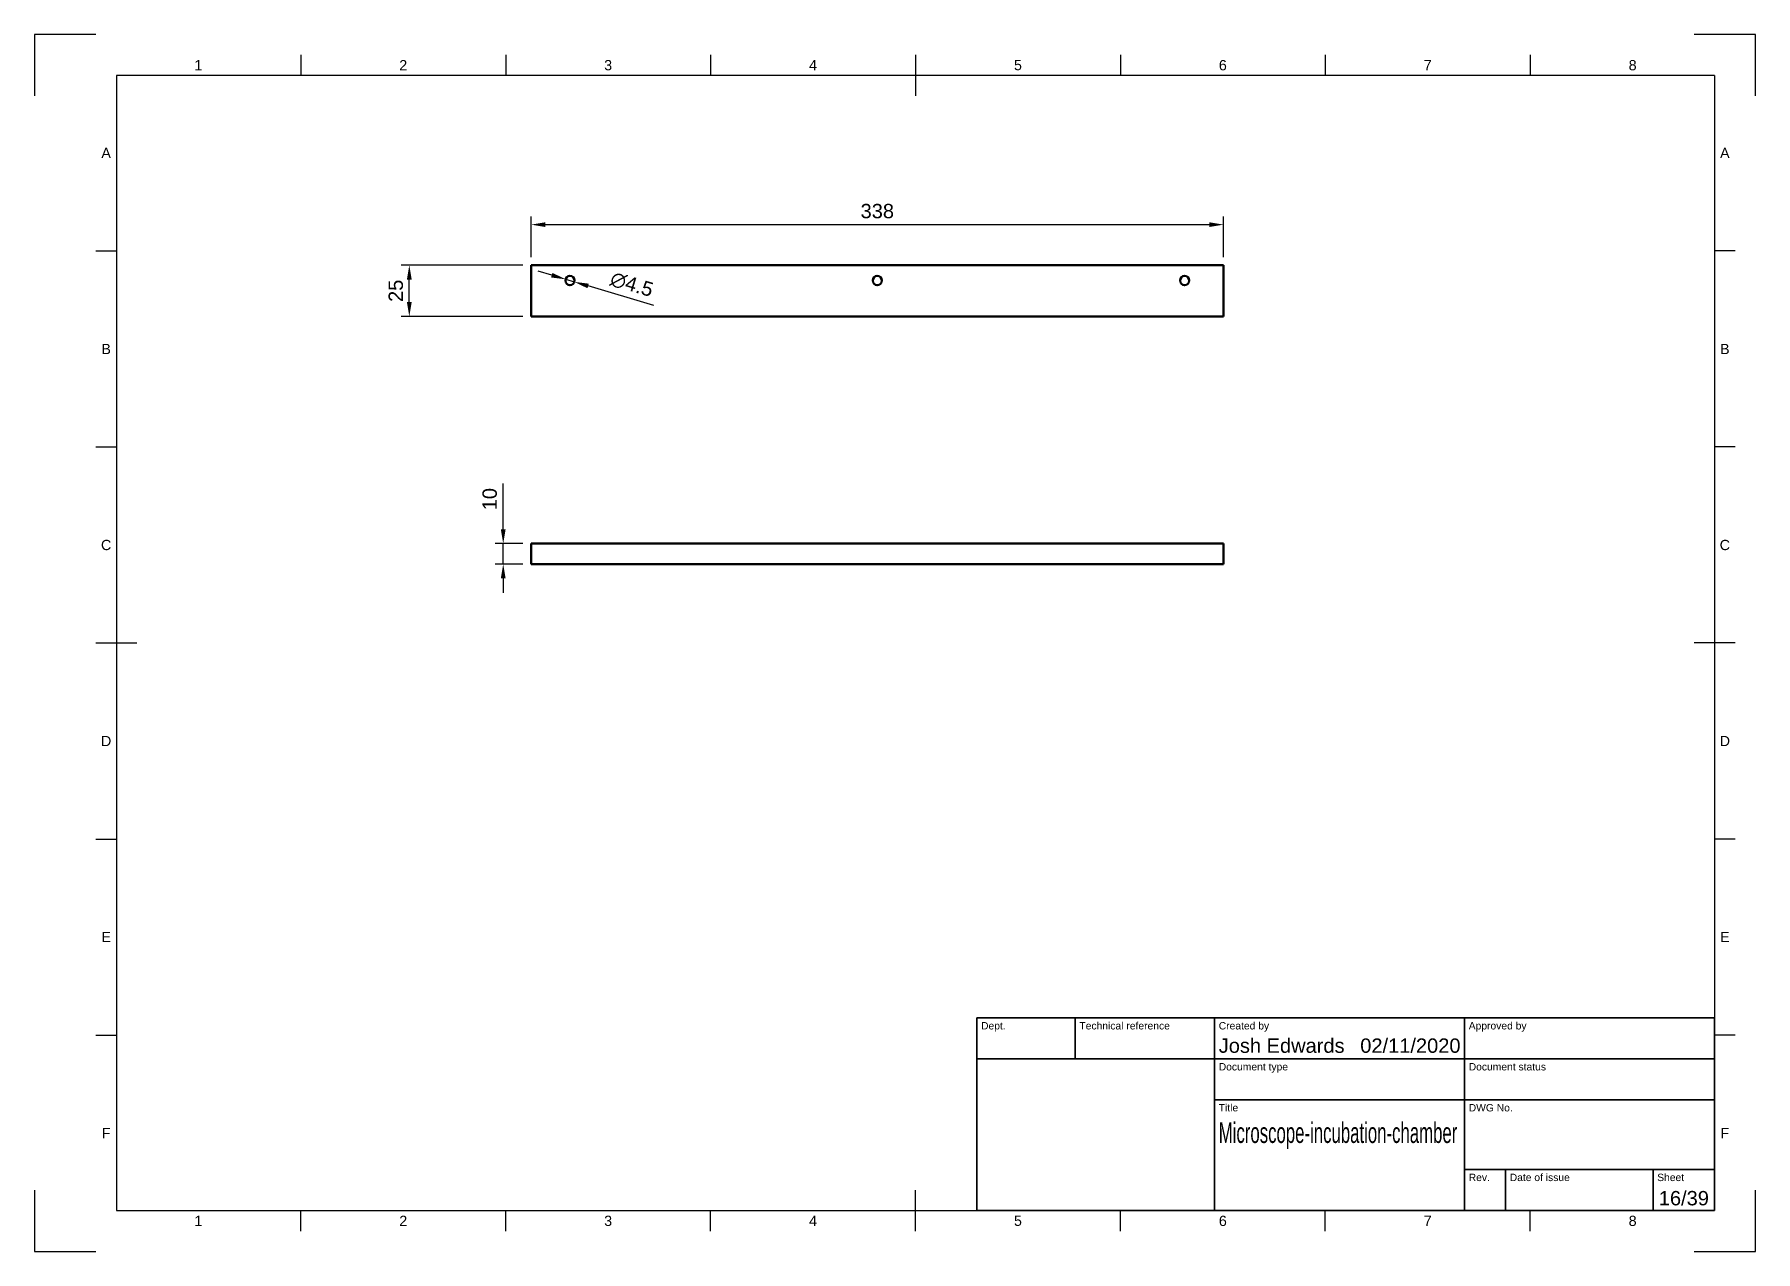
# Model space of a CAD drawing. Header units: millimetres. Extents: x 0 to 420, y 0 to 297.
import ezdxf
from ezdxf.enums import TextEntityAlignment as Align

# ---------------------------------------------------------------- set-up
doc = ezdxf.new("R2010")
doc.units = ezdxf.units.MM
doc.header["$LTSCALE"] = 0.75
for name, color, linetype, lineweight in [('Border', 7, 'Continuous', 25), ('Dimensions', 7, 'Continuous', 25), ('TitleBlock', 7, 'Continuous', 35), ('Visible', 7, 'Continuous', 50)]:
    doc.layers.add(name, color=color, linetype=linetype, lineweight=lineweight)
doc.styles.add('FusionTitle', font='')
doc.styles.get("Standard").update_dxf_attribs({"font": 'arial.ttf'})
doc.styles.get('FusionTitle').set_extended_font_data('Arial Unicode MS')
doc.dimstyles.new('ISO-25', dxfattribs={"dimtxt": 3.5, "dimasz": 3.5, "dimexe": 2, "dimexo": 2, "dimgap": 1.5, "dimtad": 1, "dimzin": 12, "dimdsep": 46, "dimtxsty": 'Standard', "dimcen": 0, "dimclrd": 256, "dimclre": 256, "dimclrt": 256, "dimazin": 3, "dimtp": 0.1, "dimtm": 0.1, "dimtfac": 0.714, "dimtmove": 0, "dimatfit": 3, "dimfxl": 1, "dimtzin": 12, "dimarcsym": 0})

# ---------------------------------------------------------------- blocks, each defined once
blk = doc.blocks.new('ISO_A3_SHEET')
at = {"layer": 'Border'}
for p, q in [((15, 297), (0, 297)), ((0, 297), (0, 282)), ((420, 297), (405, 297)), ((420, 282), (420, 297)), ((65, 292), (65, 287)), ((115, 292), (115, 287)), ((165, 292), (165, 287)), ((215, 292), (215, 282)), ((265, 292), (265, 287)), ((315, 292), (315, 287)), ((365, 292), (365, 287)), ((410, 287), (20, 287)), ((20, 287), (20, 10)), ((410, 287), (410, 10)), ((15, 244.16666), (20, 244.16666)), ((415, 244.16666), (410, 244.16666)), ((15, 196.33333), (20, 196.33333)), ((415, 196.33333), (410, 196.33333)), ((15, 148.5), (25, 148.5)), ((415, 148.5), (405, 148.5)), ((15, 100.66667), (20, 100.66667)), ((415, 100.66667), (410, 100.66667)), ((15, 52.83334), (20, 52.83334)), ((415, 52.83334), (410, 52.83334)), ((0, 15), (0, 0)), ((215, 5), (215, 15)), ((420, 0), (420, 15)), ((20, 10), (410, 10)), ((65, 5), (65, 10)), ((115, 5), (115, 10)), ((165, 5), (165, 10)), ((265, 5), (265, 10)), ((315, 5), (315, 10)), ((365, 5), (365, 10)), ((0, 0), (15, 0)), ((405, 0), (420, 0))]:
    blk.add_line(p, q, dxfattribs=at)
at = {"layer": 'Border', "style": 'FusionTitle'}
for s, p in [('1', (40, 289.5)), ('2', (90, 289.5)), ('3', (140, 289.5)), ('4', (190, 289.5)), ('5', (240, 289.5)), ('6', (290, 289.5)), ('7', (340, 289.5)), ('8', (390, 289.5)), ('A', (17.5, 268.08333)), ('A', (412.5, 268.08333)), ('B', (17.5, 220.25)), ('B', (412.5, 220.25)), ('C', (17.5, 172.41667)), ('C', (412.5, 172.41667)), ('D', (17.5, 124.58334)), ('D', (412.5, 124.58334)), ('E', (17.5, 76.75001)), ('E', (412.5, 76.75001)), ('F', (17.5, 28.91668)), ('F', (412.5, 28.91668)), ('1', (40, 7.5)), ('2', (90, 7.5)), ('3', (140, 7.5)), ('4', (190, 7.5)), ('5', (240, 7.5)), ('6', (290, 7.5)), ('7', (340, 7.5)), ('8', (390, 7.5))]:
    blk.add_text(s, height=2.5, dxfattribs=at).set_placement(p, align=Align.MIDDLE)
blk = doc.blocks.new('ISO_TITLEBLOCK')
at = {"layer": 'TitleBlock'}
for p, q in [((0, 47), (-180, 47)), ((-180, 47), (-180, 0)), ((-156, 37), (-156, 47)), ((-122, 0), (-122, 47)), ((-61, 0), (-61, 47)), ((0, 0), (0, 47)), ((-180, 37), (0, 37)), ((-122, 27), (0, 27)), ((-61, 10), (0, 10)), ((-51, 0), (-51, 10)), ((-15, 0), (-15, 10)), ((-180, 0), (0, 0))]:
    blk.add_line(p, q, dxfattribs=at)
at = {"layer": 'TitleBlock', "style": 'FusionTitle'}
for s, p in [('Dept.', (-179, 46)), ('Technical reference', (-155, 46)), ('Created by', (-121, 46)), ('Approved by', (-60, 46)), ('Document type', (-121, 36)), ('Document status', (-60, 36)), ('Title', (-121, 26)), ('DWG No.', (-60, 26)), ('Rev.', (-60, 9)), ('Date of issue', (-50, 9)), ('Sheet', (-14, 9))]:
    blk.add_text(s, height=1.8, dxfattribs=at).set_placement(p, align=Align.TOP_LEFT)
for tag, p, height in [('DEPT', (-179, 38.5), 3.5), ('TECHNICAL_REFERENCE', (-155, 38.5), 3.5), ('CREATED_BY', (-121, 38.5), 3.5), ('APPROVED_BY', (-60, 38.5), 3.5), ('DOCUMENT_TYPE', (-121, 28.5), 3.5), ('DOCUMENT_STATUS', (-60, 28.5), 3.5), ('TITLE_1', (-121, 16.5), 5), ('TITLE_2', (-121, 9), 5), ('TITLE_3', (-121, 1.5), 5), ('DATE_OF_ISSUE', (-50, 1.5), 3.5)]:
    blk.add_attdef(tag, p, '', height=height, dxfattribs=at)
for tag, p in [('CREATED_DATE', (-62, 38.5)), ('APPROVED_DATE', (-1, 38.5))]:
    blk.add_attdef(tag, text='', height=3.5, dxfattribs=at).set_placement(p, align=Align.RIGHT)
for tag, height, p in [('DRAWING_NUMBER', 5, (-30.5, 16.6)), ('REV', 3.5, (-56, 3.1)), ('SHEET', 3.5, (-7.5, 3.1))]:
    blk.add_attdef(tag, text='', height=height, dxfattribs=at).set_placement(p, align=Align.MIDDLE)
blk = doc.blocks.new('*D9')
at = {"layer": 'Defpoints', "color": 0, "transparency": 16777216}
for p in [(290.182192, 250.586011), (121.182192, 240.686516), (290.182192, 240.686516)]:
    blk.add_point(p, dxfattribs=at)
at = {"layer": 'Dimensions', "lineweight": -2, "transparency": 16777216}
for p, q in [((121.182192, 242.686516), (121.182192, 252.586011)), ((290.182192, 242.686516), (290.182192, 252.586011)), ((124.682192, 250.586011), (286.682192, 250.586011))]:
    blk.add_line(p, q, dxfattribs=at)
at = {"layer": 'Dimensions', "transparency": 16777216}
for points in [[(124.682192, 251.169345), (124.682192, 250.002678), (121.182192, 250.586011)], [(286.682192, 251.169345), (286.682192, 250.002678), (290.182192, 250.586011)]]:
    blk.add_solid(points, dxfattribs=at)
at = {"layer": 'Dimensions', "transparency": 16777216, "insert": (205.682192, 253.87421), "char_height": 3.5, "attachment_point": 5}
blk.add_mtext('338', dxfattribs=at)
blk = doc.blocks.new('*D10')
at = {"layer": 'Defpoints', "color": 0, "transparency": 16777216}
for p in [(91.483707, 240.686516), (121.182192, 240.686516), (121.182192, 228.186516)]:
    blk.add_point(p, dxfattribs=at)
at = {"layer": 'Dimensions', "lineweight": -2, "transparency": 16777216}
for p, q in [((119.182192, 240.686516), (89.483707, 240.686516)), ((91.483707, 231.686516), (91.483707, 237.186516)), ((119.182192, 228.186516), (89.483707, 228.186516))]:
    blk.add_line(p, q, dxfattribs=at)
at = {"layer": 'Dimensions', "transparency": 16777216}
for points in [[(90.900374, 237.186516), (92.067041, 237.186516), (91.483707, 240.686516)], [(90.900374, 231.686516), (92.067041, 231.686516), (91.483707, 228.186516)]]:
    blk.add_solid(points, dxfattribs=at)
at = {"layer": 'Dimensions', "transparency": 16777216, "insert": (88.196702, 234.436516), "char_height": 3.5, "attachment_point": 5, "rotation": 90}
blk.add_mtext('25', dxfattribs=at)
blk = doc.blocks.new('*D11')
at = {"layer": 'Defpoints', "color": 0, "transparency": 16777216}
for p in [(129.603852, 237.257153), (131.760532, 236.61588)]:
    blk.add_point(p, dxfattribs=at)
at = {"layer": 'Dimensions', "lineweight": -2, "transparency": 16777216}
for p, q in [((126.249016, 238.254688), (122.89418, 239.252223)), ((129.603852, 237.257153), (131.760532, 236.61588)), ((151.128808, 230.856869), (135.115368, 235.618345))]:
    blk.add_line(p, q, dxfattribs=at)
at = {"layer": 'Dimensions', "transparency": 16777216}
for points in [[(126.415272, 238.813827), (126.08276, 237.695549), (129.603852, 237.257153)], [(135.281624, 236.177484), (134.949112, 235.059205), (131.760532, 236.61588)]]:
    blk.add_solid(points, dxfattribs=at)
at = {"layer": 'Dimensions', "transparency": 16777216, "insert": (145.764234, 235.98334), "char_height": 3.5, "attachment_point": 5, "rotation": 343.44056112}
blk.add_mtext('∅4.5', dxfattribs=at)
blk = doc.blocks.new('*D12')
at = {"layer": 'Defpoints', "color": 0, "transparency": 16777216}
for p in [(114.399307, 172.76558), (121.182192, 172.76558), (121.182192, 167.76558)]:
    blk.add_point(p, dxfattribs=at)
at = {"layer": 'Dimensions', "lineweight": -2, "transparency": 16777216}
for p, q in [((114.399307, 176.26558), (114.399307, 187.437818)), ((119.182192, 172.76558), (112.399307, 172.76558)), ((114.399307, 167.76558), (114.399307, 172.76558)), ((119.182192, 167.76558), (112.399307, 167.76558)), ((114.399307, 164.26558), (114.399307, 160.76558))]:
    blk.add_line(p, q, dxfattribs=at)
at = {"layer": 'Dimensions', "transparency": 16777216}
for points in [[(113.815974, 176.26558), (114.982641, 176.26558), (114.399307, 172.76558)], [(113.815974, 164.26558), (114.982641, 164.26558), (114.399307, 167.76558)]]:
    blk.add_solid(points, dxfattribs=at)
at = {"layer": 'Dimensions', "transparency": 16777216, "insert": (111.112302, 183.601699), "char_height": 3.5, "attachment_point": 5, "rotation": 90}
blk.add_mtext('10', dxfattribs=at)

msp = doc.modelspace()

# ---------------------------------------------------------------- linework, layer by layer
at = {"layer": 'Visible', "extrusion": (0, 1, 0)}
for p, q in [((121.182192, 240.686516, 2.5), (290.182192, 240.686516, 2.5)), ((121.182192, 228.186516, 2.5), (121.182192, 240.686516, 2.5)), ((290.182192, 240.686516, 2.5), (290.182192, 228.186516, 2.5)), ((290.182192, 228.186516, 2.5), (121.182192, 228.186516, 2.5))]:
    msp.add_line(p, q, dxfattribs=at)
at = {"layer": 'Visible'}
for p, q in [((121.182192, 172.76558, 6.25), (290.182192, 172.76558, 6.25)), ((121.182192, 167.76558, 6.25), (121.182192, 172.76558, 6.25)), ((290.182192, 167.76558, 6.25), (290.182192, 172.76558, 6.25)), ((121.182192, 167.76558, 6.25), (290.182192, 167.76558, 6.25))]:
    msp.add_line(p, q, dxfattribs=at)
at = {"layer": 'Visible', "extrusion": (2e-16, 0, -1)}
for centre in [(-130.682192, 236.936516, -2.5), (-205.682192, 236.936516, -2.5), (-280.682192, 236.936516, -2.5)]:
    msp.add_circle(centre, 1.125, dxfattribs=at)

# ---------------------------------------------------------------- block references
at = {"layer": 'Border'}
msp.add_blockref('ISO_A3_SHEET', (0, 0), dxfattribs=at)
at = {"layer": 'TitleBlock'}
ref = msp.add_blockref('ISO_TITLEBLOCK', (410, 10), dxfattribs=at)
ref.add_attrib('CREATED_DATE', '02/11/2020', dxfattribs={"height": 3.5, "style": 'FusionTitle'}).set_placement((348, 48.5), align=Align.RIGHT)
ref.add_attrib('SHEET', '16/39', dxfattribs={"height": 3.5, "style": 'FusionTitle'}).set_placement((402.5, 13.1), align=Align.MIDDLE)
ref.add_attrib('TITLE_1', 'Microscope-incubation-chamber', (289, 26.5), dxfattribs={"height": 5, "style": 'FusionTitle', "width": 0.585891})
ref.add_attrib('CREATED_BY', 'Josh Edwards', (289, 48.5), dxfattribs={"height": 3.5, "style": 'FusionTitle'})

# ---------------------------------------------------------------- dimensions: what is measured, and where the dimension line sits
at = {"layer": 'Dimensions'}
for p1, p2, distance, picture, middle in [((121.182192, 240.686516), (290.182192, 240.686516), 9.899495, '*D9', (205.682192, 253.87421)), ((121.182192, 228.186516), (121.182192, 240.686516), 29.698485, '*D10', (88.196702, 234.436516)), ((121.182192, 167.76558), (121.182192, 172.76558), 6.782885, '*D12', (111.112302, 183.601699))]:
    dim = msp.add_aligned_dim(p1=p1, p2=p2, distance=distance, dimstyle='ISO-25', override={"dimlfac": 2, "dimclrd": 256, "dimclre": 256}, dxfattribs=at)
    dim.commit()
    dim.dimension.update_dxf_attribs({"geometry": picture, "text_midpoint": middle})
dim = msp.add_diameter_dim_2p(p1=(129.603852, 237.257153), p2=(131.760532, 236.61588), dimstyle='ISO-25', override={"dimlfac": 2, "dimclrd": 256, "dimclre": 256}, dxfattribs=at)
dim.commit()
dim.dimension.update_dxf_attribs({"geometry": '*D11', "text_midpoint": (144.799506, 232.738839), "dimtype": 163})

doc.saveas('drawing.dxf')
